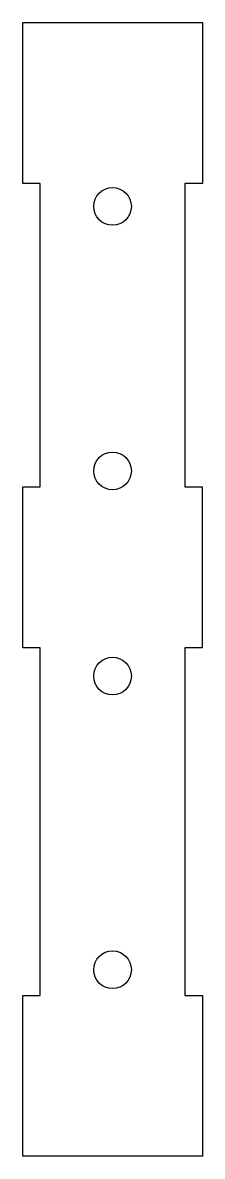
# Model space of a CAD drawing. Header units: millimetres. Extents: x -298 to -267, y -99 to 96.
import ezdxf

# ---------------------------------------------------------------- set-up
doc = ezdxf.new("R2010")
doc.units = ezdxf.units.MM
doc.header["$MEASUREMENT"] = 0

msp = doc.modelspace()

# ---------------------------------------------------------------- linework, layer by layer
msp.add_lwpolyline([(-270.24, -11.71), (-270.24, -71.6), (-267.24, -71.6), (-267.24, -99.34), (-298.24, -99.34), (-298.24, -71.6), (-295.24, -71.6), (-295.24, -11.71), (-298.24, -11.71), (-298.24, 16.02), (-295.24, 16.02), (-295.24, 68.3), (-298.24, 68.3), (-298.24, 96.04), (-267.24, 96.04), (-267.24, 68.3), (-270.24, 68.3), (-270.24, 16.02), (-267.25, 16.02), (-267.25, -11.71)], close=True)
for centre in [(-282.74, 64.37), (-282.74, 18.78), (-282.74, -16.58), (-282.74, -67.18)]:
    msp.add_circle(centre, 3.25)

doc.saveas('drawing.dxf')
